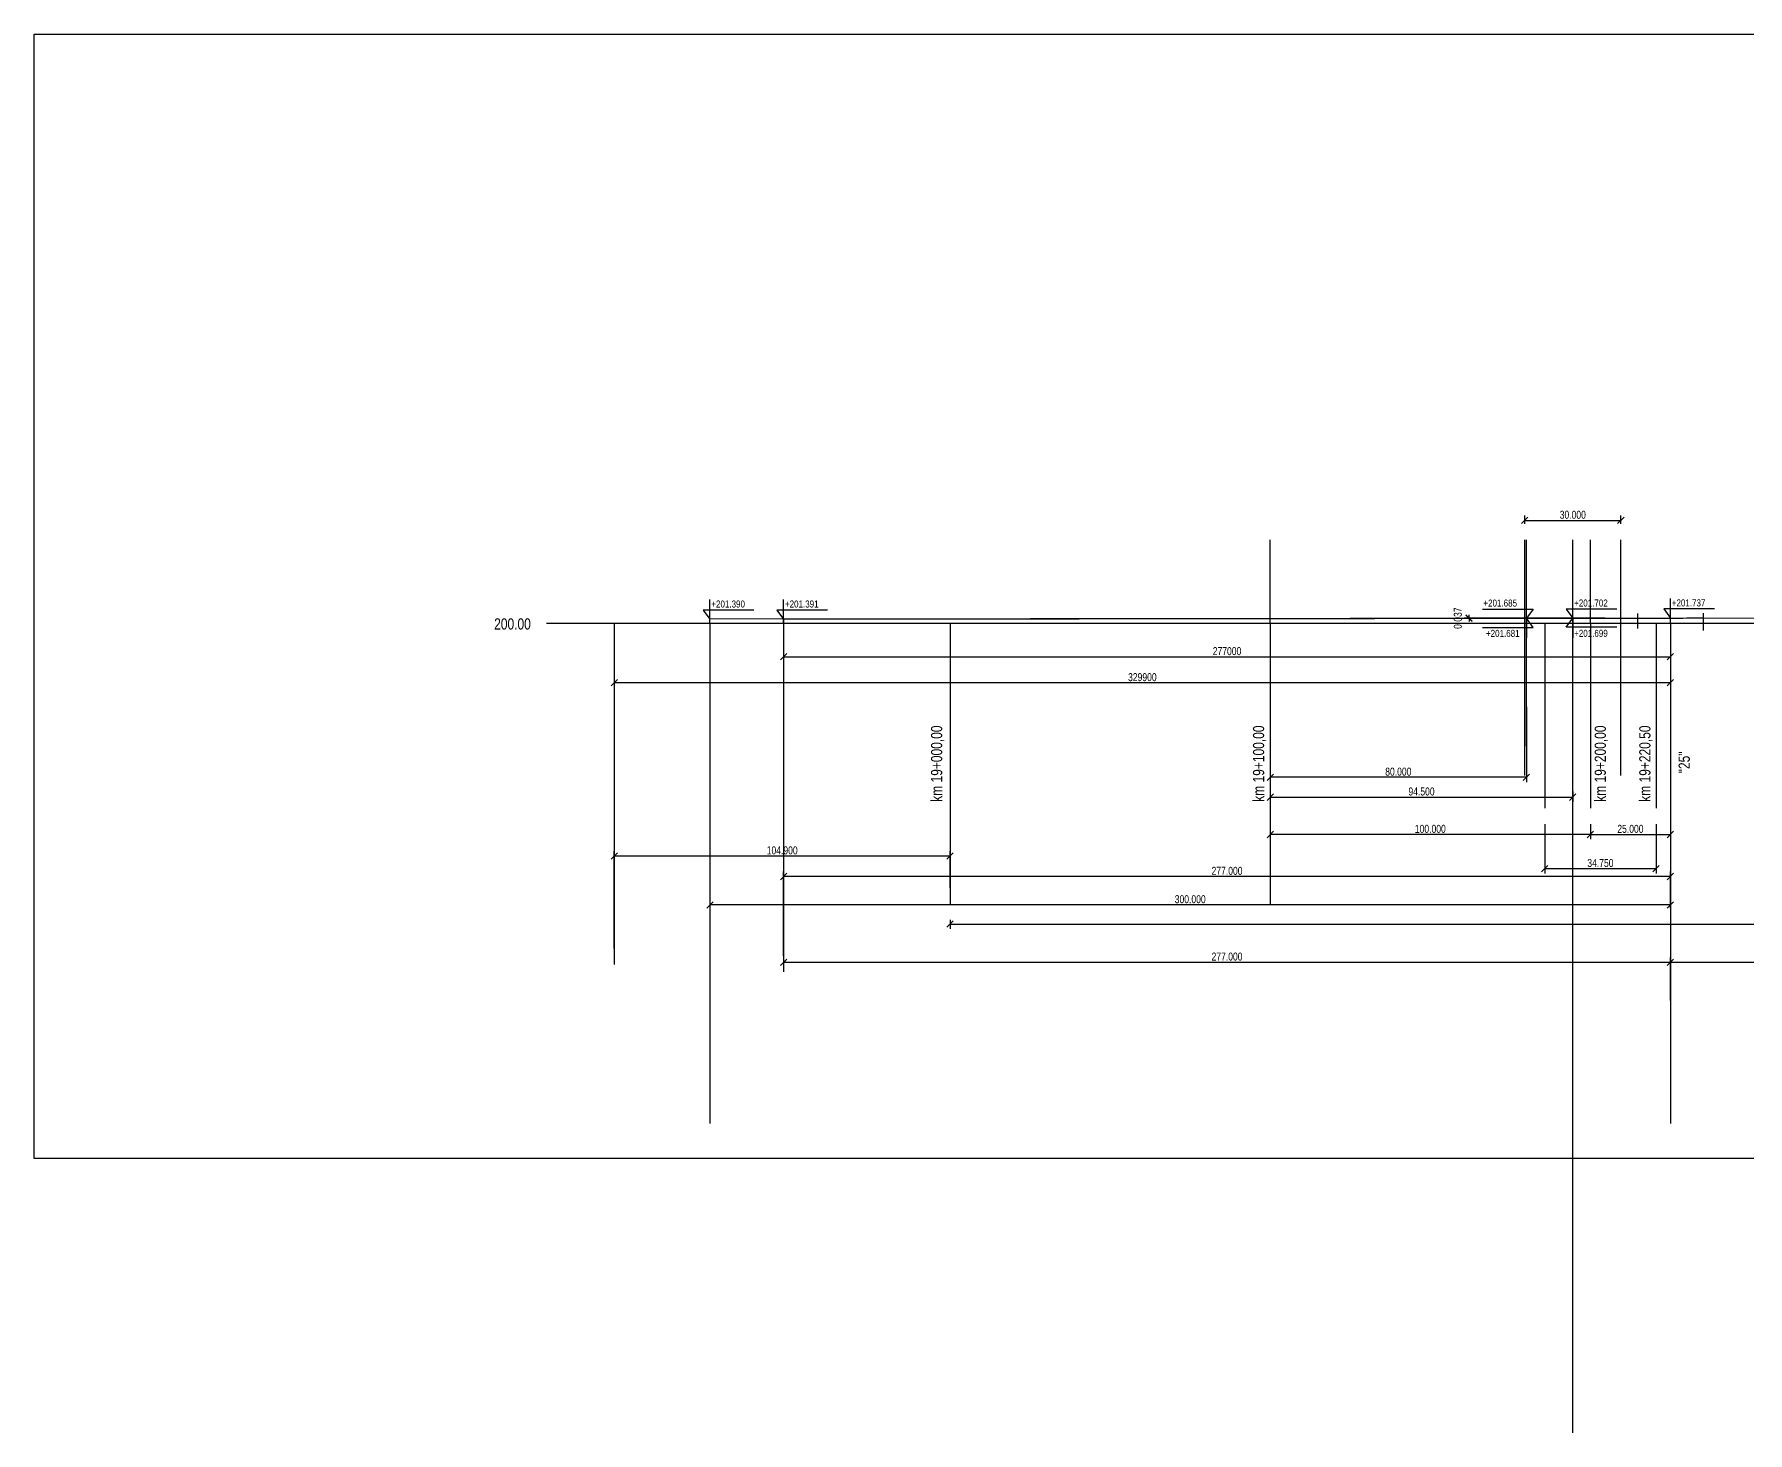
# Model space of a CAD drawing. Header units: millimetres. Extents: x -1069826 to 2704411, y -432732 to 412301.
# Drawn here: x -1069826 to -534617, y -273950 to 162902 of the extents above; entities that cross this region are included whole.
import ezdxf

# ---------------------------------------------------------------- set-up
doc = ezdxf.new("R2010")
doc.units = ezdxf.units.MM
doc.header["$LTSCALE"] = 1000
doc.header["$MEASUREMENT"] = 0
doc.layers.add('0-T', color=7, linetype='Continuous')
doc.layers.add('0-T0-W', color=7, linetype='Continuous')
doc.styles.add('CDMSTYLE', font='CDMSIMPL', dxfattribs={"width": 0.8, "bigfont": 'CDMBIGPL'})
doc.dimstyles.new('CDMOG-ME-1000', dxfattribs={"dimscale": 1000, "dimtxt": 2.5, "dimasz": 1, "dimexe": 1.5, "dimexo": 5, "dimgap": 0.5, "dimtad": 1, "dimdec": 3, "dimlfac": 0.001, "dimrnd": 0.001, "dimzin": 1, "dimdsep": 46, "dimtxsty": 'CDMSTYLE', "dimblk": 'OBLIQUE', "dimblk1": 'OBLIQUE', "dimblk2": 'OBLIQUE', "dimsah": 1, "dimtsz": 1, "dimcen": -2.5, "dimclrd": 9, "dimclre": 9, "dimclrt": 9, "dimadec": 0, "dimazin": 0, "dimtfac": 1, "dimtmove": 2, "dimatfit": 3, "dimldrblk": 'OBLIQUE', "dimfxl": 1, "dimtvp": 1, "dimtolj": 1, "dimtzin": 0, "dimarcsym": 0})
doc.dimstyles.new('CDMOG-MM-1000', dxfattribs={"dimscale": 1000, "dimtxt": 2.5, "dimasz": 1, "dimexe": 1.5, "dimexo": 5, "dimgap": 0.5, "dimtad": 1, "dimdec": 0, "dimrnd": 1, "dimzin": 1, "dimdsep": 46, "dimtxsty": 'CDMSTYLE', "dimblk": 'OBLIQUE', "dimblk1": 'OBLIQUE', "dimblk2": 'OBLIQUE', "dimsah": 1, "dimtsz": 1, "dimcen": -2.5, "dimclrd": 9, "dimclre": 9, "dimclrt": 9, "dimadec": 0, "dimazin": 0, "dimtfac": 1, "dimtmove": 2, "dimatfit": 3, "dimldrblk": 'OBLIQUE', "dimfxl": 1, "dimtvp": 1, "dimtolj": 1, "dimtzin": 0, "dimarcsym": 0})

# ---------------------------------------------------------------- blocks, each defined once
blk = doc.blocks.new('00KOTA1')
at = {"color": 0, "linetype": 'Continuous'}
blk.add_lwpolyline([(13.74, 2.86), (-2.11, 2.86), (0, 0), (0, 6.11)], dxfattribs=at)
at = {"color": 0, "linetype": 'Continuous', "style": 'CDMSTYLE', "width": 0.85}
blk.add_attdef('%%P000.000', (0.42, 3.63), '', height=2.2, dxfattribs=at)
blk = doc.blocks.new('*D212')
at = {"color": 9, "linetype": 'ByBlock', "transparency": 16777216}
for p, q in [((-56127, -26196), (-56127, -33060)), ((220873, -26196), (220873, -33060)), ((-57127, -32560), (-55127, -30560)), ((-56127, -31560), (220873, -31560)), ((219873, -32560), (221873, -30560))]:
    blk.add_line(p, q, dxfattribs=at)
at = {"layer": 'Defpoints', "color": 0, "linetype": 'ByBlock', "transparency": 16777216}
for p in [(-56127, -21196), (220873, -21196), (220873, -31560)]:
    blk.add_point(p, dxfattribs=at)
at = {"color": 9, "linetype": 'ByBlock', "transparency": 16777216, "insert": (82373, -29810), "char_height": 2500, "attachment_point": 5, "style": 'CDMSTYLE'}
blk.add_mtext('\\A1;277000', dxfattribs=at)
blk = doc.blocks.new('_OBLIQUE')
at = {"color": 0, "linetype": 'ByBlock'}
blk.add_line((-0.5, -0.5), (0.5, 0.5), dxfattribs=at)
blk = doc.blocks.new('*D213')
at = {"color": 9, "linetype": 'ByBlock', "transparency": 16777216}
for p, q in [((-109027, -26196), (-109027, -41184)), ((220873, -26196), (220873, -41184)), ((-110027, -40684), (-108027, -38684)), ((220873, -39684), (-109027, -39684)), ((219873, -40684), (221873, -38684))]:
    blk.add_line(p, q, dxfattribs=at)
at = {"layer": 'Defpoints', "color": 0, "linetype": 'ByBlock', "transparency": 16777216}
for p in [(-109027, -21196), (220873, -21196), (-109027, -39684)]:
    blk.add_point(p, dxfattribs=at)
at = {"color": 9, "linetype": 'ByBlock', "transparency": 16777216, "insert": (55923, -37934), "char_height": 2500, "attachment_point": 5, "style": 'CDMSTYLE'}
blk.add_mtext('\\A1;329900', dxfattribs=at)
blk = doc.blocks.new('*D214')
at = {"color": 9, "linetype": 'ByBlock', "transparency": 16777216}
for p, q in [((-583761, -83897), (-583761, -88573)), ((-558761, -85220), (-558761, -88573)), ((-584761, -88073), (-582761, -86073)), ((-583761, -87073), (-558761, -87073)), ((-559761, -88073), (-557761, -86073))]:
    blk.add_line(p, q, dxfattribs=at)
at = {"layer": 'Defpoints', "color": 0, "linetype": 'ByBlock', "transparency": 16777216}
for p in [(-583761, -78897), (-558761, -80220), (-558761, -87073)]:
    blk.add_point(p, dxfattribs=at)
at = {"color": 9, "linetype": 'ByBlock', "transparency": 16777216, "insert": (-571261, -85323), "char_height": 2500, "attachment_point": 5, "style": 'CDMSTYLE'}
blk.add_mtext('\\A1;25.000', dxfattribs=at)
blk = doc.blocks.new('*D215')
at = {"color": 9, "linetype": 'ByBlock', "transparency": 16777216}
for p, q in [((-683761, -83897), (-683761, -88573)), ((-583761, -83897), (-583761, -88573)), ((-684761, -88073), (-682761, -86073)), ((-583761, -87073), (-683761, -87073)), ((-584761, -88073), (-582761, -86073))]:
    blk.add_line(p, q, dxfattribs=at)
at = {"layer": 'Defpoints', "color": 0, "linetype": 'ByBlock', "transparency": 16777216}
for p in [(-683761, -78897), (-583761, -78897), (-683761, -87073)]:
    blk.add_point(p, dxfattribs=at)
at = {"color": 9, "linetype": 'ByBlock', "transparency": 16777216, "insert": (-633761, -85323), "char_height": 2500, "attachment_point": 5, "style": 'CDMSTYLE'}
blk.add_mtext('\\A1;100.000', dxfattribs=at)
blk = doc.blocks.new('*D216')
at = {"color": 9, "linetype": 'ByBlock', "transparency": 16777216}
for p, q in [((-603761, -47204), (-603761, -70705)), ((-683761, -55047), (-683761, -70705)), ((-684761, -70205), (-682761, -68205)), ((-603761, -69205), (-683761, -69205)), ((-604761, -70205), (-602761, -68205))]:
    blk.add_line(p, q, dxfattribs=at)
at = {"layer": 'Defpoints', "color": 0, "linetype": 'ByBlock', "transparency": 16777216}
for p in [(-603761, -42204), (-683761, -50047), (-683761, -69205)]:
    blk.add_point(p, dxfattribs=at)
at = {"color": 9, "linetype": 'ByBlock', "transparency": 16777216, "insert": (-643761, -67455), "char_height": 2500, "attachment_point": 5, "style": 'CDMSTYLE'}
blk.add_mtext('\\A1;80.000', dxfattribs=at)
blk = doc.blocks.new('*D217')
at = {"color": 9, "linetype": 'ByBlock', "transparency": 16777216}
for p, q in [((-598011, -83897), (-598011, -99236)), ((-563261, -83897), (-563261, -99236)), ((-599011, -98736), (-597011, -96736)), ((-598011, -97736), (-563261, -97736)), ((-564261, -98736), (-562261, -96736))]:
    blk.add_line(p, q, dxfattribs=at)
at = {"layer": 'Defpoints', "color": 0, "linetype": 'ByBlock', "transparency": 16777216}
for p in [(-598011, -78897), (-563261, -78897), (-563261, -97736)]:
    blk.add_point(p, dxfattribs=at)
at = {"color": 9, "linetype": 'ByBlock', "transparency": 16777216, "insert": (-580636, -95986), "char_height": 2500, "attachment_point": 5, "style": 'CDMSTYLE'}
blk.add_mtext('\\A1;34.750', dxfattribs=at)
blk = doc.blocks.new('*D218')
at = {"color": 9, "linetype": 'ByBlock', "transparency": 16777216}
for p, q in [((-784761, -116061), (-782761, -114061)), ((-783761, -113712), (-783761, -116561)), ((-783761, -115061), (-127261, -115061)), ((-128261, -116061), (-126261, -114061)), ((-127261, -134174), (-127261, -113561))]:
    blk.add_line(p, q, dxfattribs=at)
at = {"layer": 'Defpoints', "color": 0, "linetype": 'ByBlock', "transparency": 16777216}
for p in [(-783761, -108712), (-127261, -115061), (-127261, -139174)]:
    blk.add_point(p, dxfattribs=at)
at = {"color": 9, "linetype": 'ByBlock', "transparency": 16777216, "insert": (-455511, -113311), "char_height": 2500, "attachment_point": 5, "style": 'CDMSTYLE'}
blk.add_mtext('\\A1;656.500', dxfattribs=at)
blk = doc.blocks.new('*D219')
at = {"color": 9, "linetype": 'ByBlock', "transparency": 16777216}
for p, q in [((-559761, -127971), (-557761, -125971)), ((-558761, -138915), (-558761, -125471)), ((-558761, -126971), (-127261, -126971)), ((-128261, -127971), (-126261, -125971)), ((-127261, -134174), (-127261, -125471))]:
    blk.add_line(p, q, dxfattribs=at)
at = {"layer": 'Defpoints', "color": 0, "linetype": 'ByBlock', "transparency": 16777216}
for p in [(-127261, -126971), (-558761, -143915), (-127261, -139174)]:
    blk.add_point(p, dxfattribs=at)
at = {"color": 9, "linetype": 'ByBlock', "transparency": 16777216, "insert": (-343011, -125221), "char_height": 2500, "attachment_point": 5, "style": 'CDMSTYLE'}
blk.add_mtext('\\A1;431.500', dxfattribs=at)
blk = doc.blocks.new('*D220')
at = {"color": 9, "linetype": 'ByBlock', "transparency": 16777216}
for p, q in [((-835761, -120886), (-835761, -128471)), ((-558761, -120061), (-558761, -128471)), ((-836761, -127971), (-834761, -125971)), ((-835761, -126971), (-558761, -126971)), ((-559761, -127971), (-557761, -125971))]:
    blk.add_line(p, q, dxfattribs=at)
at = {"layer": 'Defpoints', "color": 0, "linetype": 'ByBlock', "transparency": 16777216}
for p in [(-835761, -115886), (-558761, -115061), (-558761, -126971)]:
    blk.add_point(p, dxfattribs=at)
at = {"color": 9, "linetype": 'ByBlock', "transparency": 16777216, "insert": (-697261, -125221), "char_height": 2500, "attachment_point": 5, "style": 'CDMSTYLE'}
blk.add_mtext('\\A1;277.000', dxfattribs=at)
blk = doc.blocks.new('*D221')
at = {"color": 9, "linetype": 'ByBlock', "transparency": 16777216}
for p, q in [((-683761, -67876), (-683761, -76906)), ((-684761, -76406), (-682761, -74406)), ((-590261, -76406), (-588261, -74406)), ((-589261, -73677), (-589261, -76906)), ((-683761, -75406), (-589261, -75406))]:
    blk.add_line(p, q, dxfattribs=at)
at = {"layer": 'Defpoints', "color": 0, "linetype": 'ByBlock', "transparency": 16777216}
for p in [(-683761, -62876), (-589261, -68677), (-589261, -75406)]:
    blk.add_point(p, dxfattribs=at)
at = {"color": 9, "linetype": 'ByBlock', "transparency": 16777216, "insert": (-636511, -73656), "char_height": 2500, "attachment_point": 5, "style": 'CDMSTYLE'}
blk.add_mtext('\\A1;94.500', dxfattribs=at)
blk = doc.blocks.new('*D222')
at = {"color": 9, "linetype": 'ByBlock', "transparency": 16777216}
for p, q in [((-836761, -101184), (-834761, -99184)), ((-835761, -125023), (-835761, -98684)), ((-558761, -100184), (-835761, -100184)), ((-559761, -101184), (-557761, -99184)), ((-558761, -110061), (-558761, -98684))]:
    blk.add_line(p, q, dxfattribs=at)
at = {"layer": 'Defpoints', "color": 0, "linetype": 'ByBlock', "transparency": 16777216}
for p in [(-835761, -100184), (-558761, -115061), (-835761, -130023)]:
    blk.add_point(p, dxfattribs=at)
at = {"color": 9, "linetype": 'ByBlock', "transparency": 16777216, "insert": (-697261, -98434), "char_height": 2500, "attachment_point": 5, "style": 'CDMSTYLE'}
blk.add_mtext('\\A1;277.000', dxfattribs=at)
blk = doc.blocks.new('*D223')
at = {"color": 9, "linetype": 'ByBlock', "transparency": 16777216}
for p, q in [((-858761, -104281), (-858761, -110556)), ((-859761, -110056), (-857761, -108056)), ((-558761, -109056), (-858761, -109056)), ((-559761, -110056), (-557761, -108056)), ((-558761, -110061), (-558761, -107556))]:
    blk.add_line(p, q, dxfattribs=at)
at = {"layer": 'Defpoints', "color": 0, "linetype": 'ByBlock', "transparency": 16777216}
for p in [(-858761, -99281), (-858761, -109056), (-558761, -115061)]:
    blk.add_point(p, dxfattribs=at)
at = {"color": 9, "linetype": 'ByBlock', "transparency": 16777216, "insert": (-708761, -107306), "char_height": 2500, "attachment_point": 5, "style": 'CDMSTYLE'}
blk.add_mtext('\\A1;300.000', dxfattribs=at)
blk = doc.blocks.new('*D224')
at = {"color": 9, "linetype": 'ByBlock', "transparency": 16777216}
for p, q in [((-889661, -94802), (-887661, -92802)), ((-888661, -122645), (-888661, -92302)), ((-783761, -93802), (-888661, -93802)), ((-784761, -94802), (-782761, -92802)), ((-783761, -103712), (-783761, -92302))]:
    blk.add_line(p, q, dxfattribs=at)
at = {"layer": 'Defpoints', "color": 0, "linetype": 'ByBlock', "transparency": 16777216}
for p in [(-888661, -93802), (-783761, -108712), (-888661, -127645)]:
    blk.add_point(p, dxfattribs=at)
at = {"color": 9, "linetype": 'ByBlock', "transparency": 16777216, "insert": (-836211, -92052), "char_height": 2500, "attachment_point": 5, "style": 'CDMSTYLE'}
blk.add_mtext('\\A1;104.900', dxfattribs=at)
blk = doc.blocks.new('*D225')
at = {"color": 9, "linetype": 'ByBlock', "transparency": 16777216}
for p, q in [((-605261, 10041), (-603261, 12041)), ((-604261, 9929), (-604261, 12541)), ((-604261, 11041), (-574261, 11041)), ((-575261, 10041), (-573261, 12041)), ((-574261, 9929), (-574261, 12541))]:
    blk.add_line(p, q, dxfattribs=at)
at = {"layer": 'Defpoints', "color": 0, "linetype": 'ByBlock', "transparency": 16777216}
for p in [(-574261, 11041), (-604261, 4929), (-574261, 4929)]:
    blk.add_point(p, dxfattribs=at)
at = {"color": 9, "linetype": 'ByBlock', "transparency": 16777216, "insert": (-589261, 12791), "char_height": 2500, "attachment_point": 5, "style": 'CDMSTYLE'}
blk.add_mtext('\\A1;30.000', dxfattribs=at)
blk = doc.blocks.new('*D226')
at = {"color": 9, "linetype": 'ByBlock', "transparency": 16777216}
for p, q in [((-579261, -19479), (-623165, -19479)), ((-609261, -19516), (-623165, -19516)), ((-620665, -20479), (-622665, -18479)), ((-620665, -20516), (-622665, -18516)), ((-621665, -19479), (-621665, -18479)), ((-621665, -19479), (-621665, -19516)), ((-621665, -19479), (-621665, -19516)), ((-621665, -19516), (-621665, -20516))]:
    blk.add_line(p, q, dxfattribs=at)
at = {"layer": 'Defpoints', "color": 0, "linetype": 'ByBlock', "transparency": 16777216}
for p in [(-621665, -19516), (-604261, -19516), (-574261, -19479)]:
    blk.add_point(p, dxfattribs=at)
at = {"color": 9, "linetype": 'ByBlock', "transparency": 16777216, "insert": (-625165, -19497), "char_height": 2500, "attachment_point": 5, "rotation": 90, "style": 'CDMSTYLE'}
blk.add_mtext('\\A1;0.037', dxfattribs=at)

msp = doc.modelspace()

# ---------------------------------------------------------------- linework, layer by layer
at = {"layer": '0-T', "color": 9, "linetype": 'Continuous'}
for p, q in [((-683761.2321, -21196.1741), (-683761.2321, 4928.6439)), ((-604261.2321, -68677.1352), (-604261.2321, 4928.6439)), ((-603761.2321, -59476.6803), (-603761.2321, 4928.6439)), ((-583761.2321, -21196.1741), (-583761.2321, 4928.6439)), ((-574261.2321, -68677.1352), (-574261.2321, 4928.6439)), ((-569016.263, -17991.8051), (-569016.263, -22700.5355)), ((-548506.249, -17945.1529), (-548506.249, -23303.0647))]:
    msp.add_line(p, q, dxfattribs=at)
at = {"layer": '0-T', "color": 4, "linetype": 'Continuous'}
for p, q in [((-589261.2321, -273949.765), (-589261.2321, 4928.6439)), ((-858761.2321, -21196.1741), (-858761.2321, -177364.8334)), ((-835761.2321, -19805.1741), (-558761.2321, -19459.1741)), ((-835761.2321, -21196.1741), (-835761.2321, -19805.1741)), ((-835761.2321, -19805.1741), (-835761.2321, -130023.0537)), ((-558761.2321, -19459.1741), (-127261.2321, -18035.1741)), ((-558761.2321, -21196.1741), (-558761.2321, -19459.1741)), ((-558761.2321, -21196.1741), (-558761.2321, -177364.8334))]:
    msp.add_line(p, q, dxfattribs=at)
at = {"layer": '0-T', "color": 6, "linetype": 'Continuous'}
msp.add_line((-111335.3588, -21196.1741), (-909782.3154, -21196.1741), dxfattribs=at)
at = {"layer": '0-T', "color": 3, "linetype": 'Continuous'}
for p, q in [((-888661.2321, -21196.1741), (-888661.2321, -127645.2494)), ((-858761.2321, -21196.1741), (-858761.2321, -19806.1741)), ((-783761.2321, -21196.1741), (-783761.2321, -108712.1825)), ((-683761.2321, -21196.1741), (-683761.2321, -108712.1825)), ((-583761.2321, -21196.1741), (-583761.2321, -78897.364))]:
    msp.add_line(p, q, dxfattribs=at)
at = {"layer": '0-T', "color": 2, "linetype": 'Continuous'}
msp.add_line((-558761.2321, -19459.1741), (-858761.2321, -19806.1741), dxfattribs=at)
at = {"layer": '0-T', "color": 1, "linetype": 'Continuous'}
for p, q in [((-598011.2321, -21196.1741), (-598011.2321, -78897.364)), ((-563261.2321, -21196.1741), (-563261.2321, -78897.364))]:
    msp.add_line(p, q, dxfattribs=at)
at = {"layer": '0-T', "color": 3, "linetype": 'Continuous'}
msp.add_lwpolyline([(-1069826.413, -188294.677), (-1069826.413, 162901.8808), (-28959.1443, 162901.8808), (-28959.1443, -188294.677), (-1069826.413, -188294.677)], close=True, dxfattribs=at)
msp.add_arc((-581507.228, 9980520.2151), 10000000, 270.07156797617, 270.18908202513, dxfattribs=at)

# ---------------------------------------------------------------- block references
at = {"layer": '0-T0-W', "color": 1, "linetype": 'Continuous', "xscale": 1000, "yscale": 1000, "zscale": 1000}
for p, values in [((-858761.2321, -19806.1741), {'%%P000.000': '+201.390'}), ((-835761.2321, -19805.1741), {'%%P000.000': '+201.391'}), ((-589261.2321, -19494.4525), {'%%P000.000': '+201.702'}), ((-558761.2321, -19459.1741), {'%%P000.000': '+201.737'})]:
    msp.add_blockref('00KOTA1', p, dxfattribs=at).add_auto_attribs(values)
at = {"layer": '0-T0-W', "color": 1, "linetype": 'Continuous'}
ref = msp.add_blockref('00KOTA1', (-603761.2321, -19511.2241), dxfattribs=dict(at, xscale=-1000, yscale=1000, zscale=1000))
ref.add_attrib('%%P000.000', '+201.685', (-617178.2336, -15877.2674), dxfattribs={"layer": '0', "color": 0, "linetype": 'Continuous', "height": 2200, "style": 'CDMSTYLE', "width": 0.85})
ref = msp.add_blockref('00KOTA1', (-603761.2321, -19515.3835), dxfattribs=dict(at, xscale=1000, yscale=1000, zscale=1000, rotation=180))
ref.add_attrib('%%P000.000', '+201.681', (-616376.805, -25349.3402), dxfattribs={"layer": '0', "color": 0, "linetype": 'Continuous', "height": 2200, "style": 'CDMSTYLE', "width": 0.85})
ref = msp.add_blockref('00KOTA1', (-589261.2321, -19497.2716), dxfattribs=dict(at, xscale=-1000, yscale=1000, zscale=1000, rotation=180))
ref.add_attrib('%%P000.000', '+201.699', (-588845.183, -25331.2283), dxfattribs={"layer": '0', "color": 0, "linetype": 'Continuous', "height": 2200, "style": 'CDMSTYLE', "width": 0.85})

# ---------------------------------------------------------------- texts
at = {"layer": '0-T', "color": 2, "linetype": 'Continuous', "style": 'CDMSTYLE', "width": 0.8}
msp.add_text('200.00', height=3500, dxfattribs=at).set_placement((-926177.3272, -23047.4312))
for s, p in [('km 19+000,00', (-786226.022, -76853.5318)), ('km 19+100,00', (-685659.7124, -76853.5318)), ('km 19+200,00', (-578924.485, -76853.5318)), ('"25"', (-552706.5785, -67956.852))]:
    msp.add_text(s, height=3500, rotation=90, dxfattribs=at).set_placement(p)
at = {"layer": '0-T', "color": 1, "linetype": 'Continuous', "style": 'CDMSTYLE', "width": 0.8}
msp.add_text('km 19+220,50', height=3500, rotation=90, dxfattribs=at).set_placement((-565000.0957, -76853.5318))

# ---------------------------------------------------------------- dimensions: what is measured, and where the dimension line sits
at = {"layer": '0-T', "color": 3, "linetype": 'Continuous'}
for base, p1, p2, picture, middle in [((-574261.2321, 11041.0675), (-604261.2321, 4928.6439), (-574261.2321, 4928.6439), '*D225', (-589261.2321, 12791.0675)), ((-683761.2321, -69205.4866), (-603761.2321, -42204.1592), (-683761.2321, -50046.7691), '*D216', (-643761.2321, -67455.4866)), ((-589261.2321, -75405.8676), (-683761.2321, -62876.1278), (-589261.2321, -68677.1352), '*D221', (-636511.2321, -73655.8676)), ((-683761.2321, -87073.1487), (-583761.2321, -78897.364), (-683761.2321, -78897.364), '*D215', (-633761.2321, -85323.1487)), ((-563261.2321, -97736.46), (-598011.2321, -78897.364), (-563261.2321, -78897.364), '*D217', (-580636.2321, -95986.46)), ((-558761.2321, -87073.1487), (-583761.2321, -78897.364), (-558761.2321, -80219.8438), '*D214', (-571261.2321, -85323.1487)), ((-888661.2321, -93801.7885), (-783761.2321, -108712.1825), (-888661.2321, -127645.2494), '*D224', (-836211.2321, -92051.7885)), ((-858761.2321, -109056.1682), (-558761.2321, -115061.2038), (-858761.2321, -99280.5037), '*D223', (-708761.2321, -107306.1682)), ((-835761.2321, -100183.7543), (-558761.2321, -115061.2038), (-835761.2321, -130023.0537), '*D222', (-697261.2321, -98433.7543)), ((-127261.2321, -115061.2038), (-783761.2321, -108712.1825), (-127261.2321, -139174.2453), '*D218', (-455511.2321, -113311.2038)), ((-558761.2321, -126971.2676), (-835761.2321, -115886.2938), (-558761.2321, -115061.2038), '*D220', (-697261.2321, -125221.2676)), ((-127261.2321, -126971.2676), (-558761.2321, -143914.5638), (-127261.2321, -139174.2453), '*D219', (-343011.2321, -125221.2676))]:
    dim = msp.add_linear_dim(base=base, p1=p1, p2=p2, dimstyle='CDMOG-ME-1000', dxfattribs=at)
    dim.commit()
    dim.dimension.update_dxf_attribs({"geometry": picture, "text_midpoint": middle})
dim = msp.add_linear_dim(base=(-621664.6328, -19516.0081), p1=(-574261.2321, -19478.5351), p2=(-604261.2321, -19516.0081), angle=90, dimstyle='CDMOG-ME-1000', dxfattribs=at)
dim.commit()
dim.dimension.update_dxf_attribs({"geometry": '*D226', "text_midpoint": (-625164.6328, -19497.2716)})
for base, p1, p2, picture, middle in [((-888661.2321, -39683.7073), (-558761.2321, -21196.1741), (-888661.2321, -21196.1741), '*D213', (-723711.2321, -37933.7073)), ((-558761.2321, -31560.2836), (-835761.2321, -21196.1741), (-558761.2321, -21196.1741), '*D212', (-697261.2321, -29810.2836))]:
    dim = msp.add_linear_dim(base=base, p1=p1, p2=p2, dimstyle='CDMOG-MM-1000', dxfattribs=at)
    dim.commit()
    dim.dimension.update_dxf_attribs({"geometry": picture, "text_midpoint": middle, "insert": (-779634.1433, 0)})

doc.saveas('drawing.dxf')
